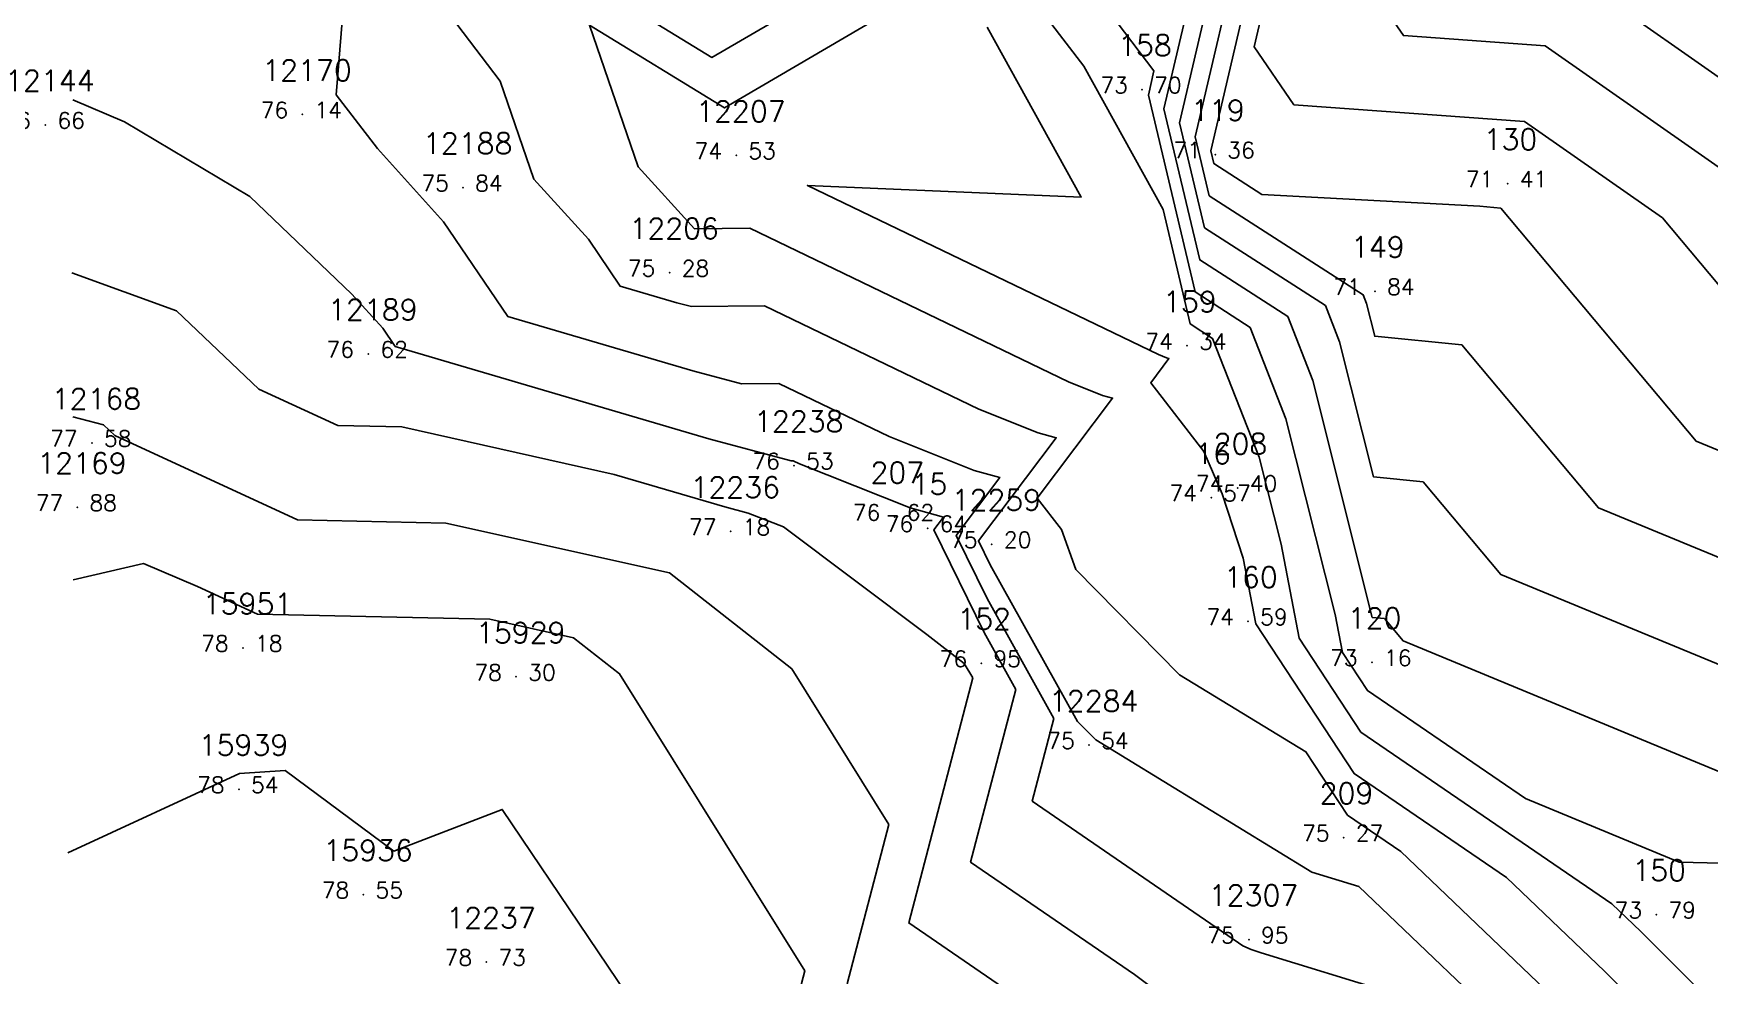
# Model space of a CAD drawing. Header units: millimetres. Extents: x 1412565 to 1412813, y 4931476 to 4931699.
# Drawn here: x 1412628.52 to 1412649.38, y 4931542 to 4931553.73 of the extents above; entities that cross this region are included whole.
import ezdxf
from ezdxf.enums import TextEntityAlignment as Align

# ---------------------------------------------------------------- set-up
doc = ezdxf.new("R2010")
doc.units = ezdxf.units.MM
for name, color, linetype in [('CIVIL', 50, 'Continuous'), ('CIVIL-DRAW', 80, 'Continuous'), ('CIVIL-NONAME', 130, 'Continuous'), ('CIVIL-TEXT', 240, 'Continuous'), ('CIVIL-Z', 50, 'Continuous'), ('Tcontours0', 7, 'Continuous'), ('Tcontours1', 7, 'Continuous'), ('Tcontours2', 7, 'Continuous')]:
    doc.layers.add(name, color=color, linetype=linetype)
doc.styles.add('CIVILCADMAIN', font='TXT.SHX')
doc.styles.get("Standard").update_dxf_attribs({"font": 'arial.ttf'})

# ---------------------------------------------------------------- blocks, each defined once
blk = doc.blocks.new('CIVIL-ZZ')
at = {"layer": 'CIVIL-DRAW'}
blk.add_point((0, 0), dxfattribs=at)
at = {"layer": 'CIVIL-NONAME'}
blk.add_attdef('NAME', text='', height=1.8, dxfattribs=at).set_placement((0, 2.1), align=Align.CENTER)
at = {"layer": 'CIVIL-TEXT', "flags": 8}
blk.add_attdef('TEXT', text='', height=2, dxfattribs=at).set_placement((0.2, -3.3), align=Align.CENTER)
at = {"layer": 'CIVIL-Z'}
blk.add_attdef('Z1', text='', height=1.6, dxfattribs=at).set_placement((-0.75, -0.225), align=Align.RIGHT)
blk.add_attdef('Z2', (0.75, -0.225), '', height=1.6, dxfattribs=at)

msp = doc.modelspace()

# ---------------------------------------------------------------- linework, layer by layer
at = {"layer": 'Tcontours0'}
for points, elevation in [([(1412629.04, 4931572.726), (1412631.472, 4931572.394), (1412631.992, 4931572.23), (1412632.495, 4931572.209), (1412634.284, 4931569.926), (1412634.725, 4931569.463), (1412639.701, 4931565.964), (1412638.938, 4931563.579), (1412639.103, 4931563.4), (1412639.122, 4931563.381), (1412639.158, 4931563.27), (1412641.121, 4931559.889), (1412641.693, 4931559.007), (1412641.727, 4931558.993), (1412641.978, 4931559.091), (1412642.063, 4931558.873), (1412643.708, 4931557.984), (1412645.053, 4931557.353), (1412645.065, 4931557.337), (1412645.053, 4931557.286), (1412646.933, 4931554.563), (1412647.596, 4931554.515), (1412650.041, 4931552.804)], 70), ([(1412639.274, 4931554.06), (1412637.123, 4931552.802), (1412635.441, 4931553.833), (1412636.05, 4931552.066), (1412636.75, 4931551.295), (1412637.439, 4931551.303), (1412641.406, 4931549.391), (1412641.826, 4931549.223), (1412641.953, 4931549.189), (1412641.015, 4931547.944), (1412641.317, 4931547.554), (1412641.496, 4931547.055), (1412642.785, 4931545.745), (1412644.358, 4931544.788), (1412644.875, 4931543.999), (1412645.54, 4931543.545), (1412647.617, 4931541.558)], 75)]:
    msp.add_lwpolyline(points, dxfattribs=dict(at, elevation=elevation))
at = {"layer": 'Tcontours1'}
for points, elevation in [([(1412629.012, 4931570.49), (1412630.708, 4931570.003), (1412632.835, 4931569.915), (1412633.158, 4931569.503), (1412634.333, 4931568.269), (1412637.388, 4931566.121), (1412636.919, 4931564.656), (1412638.586, 4931562.855), (1412638.599, 4931562.842), (1412638.956, 4931561.72), (1412640.1, 4931559.749), (1412640.894, 4931558.095), (1412641.394, 4931558.08), (1412643.694, 4931557), (1412644.323, 4931556.173), (1412643.713, 4931553.561), (1412644.21, 4931552.84), (1412647.081, 4931552.632), (1412648.797, 4931551.432), (1412650.43, 4931549.485)], 71), ([(1412640.317, 4931554.989), (1412641.597, 4931553.321), (1412642.583, 4931551.535), (1412642.92, 4931550.112), (1412643.198, 4931549.932), (1412643.777, 4931548.453), (1412644.049, 4931547.37), (1412644.275, 4931546.2), (1412645.041, 4931545.032), (1412648.168, 4931542.896), (1412648.529, 4931542.551), (1412650.093, 4931540.992)], 74), ([(1412643.581, 4931555.009), (1412642.981, 4931552.442), (1412643.155, 4931551.709), (1412645.07, 4931550.476), (1412645.113, 4931550.367), (1412645.215, 4931549.96), (1412646.3, 4931549.851), (1412647.999, 4931547.825), (1412650.485, 4931546.799)], 72), ([(1412632.368, 4931553.931), (1412632.29, 4931552.965), (1412632.803, 4931552.295), (1412633.628, 4931551.385), (1412634.425, 4931550.207), (1412636.728, 4931549.53), (1412637.333, 4931549.368), (1412637.799, 4931549.373), (1412639.173, 4931548.711), (1412640.23, 4931548.289), (1412640.549, 4931548.202), (1412640.006, 4931547.481), (1412640.391, 4931546.693), (1412641.223, 4931545.203), (1412640.953, 4931544.173), (1412643.52, 4931542.41), (1412643.575, 4931542.37), (1412643.676, 4931542.325), (1412643.801, 4931542.284), (1412645.426, 4931541.788)], 76), ([(1412642.839, 4931553.845), (1412642.592, 4931552.788), (1412643.037, 4931550.91), (1412644.134, 4931550.204), (1412644.445, 4931549.41), (1412645.185, 4931546.46), (1412645.335, 4931546.445), (1412645.569, 4931546.166), (1412649.499, 4931544.543)], 73), ([(1412629.002, 4931550.748), (1412630.305, 4931550.277), (1412631.328, 4931549.301), (1412632.31, 4931548.848), (1412633.106, 4931548.831), (1412635.75, 4931548.24), (1412637.128, 4931547.835), (1412637.419, 4931547.757), (1412637.856, 4931547.588), (1412639.642, 4931546.247), (1412640.106, 4931545.884), (1412640.215, 4931545.708), (1412639.417, 4931542.657), (1412640.928, 4931541.62)], 77), ([(1412629.017, 4931546.926), (1412629.894, 4931547.13), (1412630.566, 4931546.845), (1412631.31, 4931546.502), (1412634.201, 4931546.438), (1412635.245, 4931546.205), (1412635.817, 4931545.758), (1412638.121, 4931542.059), (1412637.881, 4931541.142)], 78)]:
    msp.add_lwpolyline(points, dxfattribs=dict(at, elevation=elevation))
at = {"layer": 'Tcontours2'}
for points, elevation in [([(1412629.04, 4931571.677), (1412629.992, 4931571.547), (1412631.35, 4931571.116), (1412632.665, 4931571.062), (1412633.721, 4931569.715), (1412634.529, 4931568.866), (1412638.545, 4931566.043), (1412637.929, 4931564.117), (1412638.844, 4931563.127), (1412638.861, 4931563.111), (1412639.057, 4931562.495), (1412640.899, 4931559.322), (1412641.284, 4931558.52), (1412641.526, 4931558.513), (1412644.373, 4931557.177), (1412644.694, 4931556.755), (1412644.383, 4931555.423), (1412645.572, 4931553.702), (1412647.338, 4931553.574), (1412651.146, 4931550.91)], 70.5), ([(1412629.001, 4931569.182), (1412630.672, 4931568.651), (1412631.38, 4931567.956), (1412632.225, 4931568.028), (1412633.074, 4931568.789), (1412634.137, 4931567.672), (1412636.231, 4931566.199), (1412635.91, 4931565.195), (1412638.327, 4931562.582), (1412638.337, 4931562.572), (1412638.855, 4931560.946), (1412639.301, 4931560.176), (1412640.504, 4931557.669), (1412641.262, 4931557.646), (1412643.014, 4931556.824), (1412643.952, 4931555.591), (1412643.176, 4931552.268), (1412643.214, 4931552.108), (1412643.81, 4931551.724), (1412646.525, 4931551.58), (1412646.783, 4931551.553), (1412649.215, 4931548.655), (1412650.977, 4931547.927)], 71.5), ([(1412629.006, 4931556.52), (1412630.561, 4931555.63), (1412631.582, 4931555.675), (1412633.012, 4931555.28), (1412633.821, 4931554.226), (1412633.79, 4931553.842), (1412634.332, 4931553.134), (1412634.752, 4931551.914), (1412635.43, 4931551.166), (1412635.824, 4931550.584), (1412636.528, 4931550.377), (1412636.713, 4931550.328), (1412637.619, 4931550.338), (1412640.29, 4931549.051), (1412641.028, 4931548.756), (1412641.251, 4931548.695), (1412640.283, 4931547.412), (1412640.428, 4931547.116), (1412641.518, 4931545.164), (1412641.743, 4931544.935), (1412642.13, 4931544.7), (1412644.431, 4931543.29), (1412645.018, 4931543.111), (1412647.161, 4931541.062)], 75.5), ([(1412635.417, 4931554.381), (1412636.966, 4931553.431), (1412638.213, 4931554.161), (1412637.309, 4931554.754), (1412636.464, 4931555.512), (1412635.417, 4931554.381)], 75.5), ([(1412643.21, 4931554.427), (1412642.787, 4931552.615), (1412643.096, 4931551.31), (1412644.602, 4931550.34), (1412644.779, 4931549.888), (1412645.2, 4931548.21), (1412645.817, 4931548.148), (1412646.784, 4931546.995), (1412649.992, 4931545.671)], 72.5), ([(1412641.827, 4931554.107), (1412642.468, 4931553.263), (1412642.398, 4931552.961), (1412642.979, 4931550.511), (1412643.666, 4931550.068), (1412644.111, 4931548.931), (1412644.722, 4931546.495), (1412644.814, 4931546.021), (1412645.124, 4931545.549), (1412647.09, 4931544.205), (1412649.006, 4931543.414), (1412650.742, 4931543.372)], 73.5), ([(1412640.392, 4931553.806), (1412641.56, 4931551.689), (1412638.156, 4931551.836), (1412642.523, 4931549.731), (1412642.625, 4931549.691), (1412642.655, 4931549.682), (1412642.428, 4931549.38), (1412643.089, 4931548.525), (1412643.316, 4931547.999), (1412643.578, 4931547.196), (1412643.737, 4931546.378), (1412644.958, 4931544.516), (1412646.854, 4931543.221), (1412648.073, 4931542.055), (1412649.351, 4931540.78)], 74.5), ([(1412629.015, 4931552.904), (1412629.655, 4931552.63), (1412631.215, 4931551.697), (1412632.485, 4931550.485), (1412632.872, 4931550.058), (1412633.026, 4931549.83), (1412636.928, 4931548.682), (1412637.953, 4931548.408), (1412637.979, 4931548.408), (1412638.057, 4931548.37), (1412639.432, 4931547.822), (1412639.847, 4931547.708), (1412639.728, 4931547.551), (1412640.353, 4931546.271), (1412640.748, 4931545.564), (1412640.185, 4931543.415), (1412642.224, 4931542.015), (1412642.822, 4931541.566)], 76.5), ([(1412629.015, 4931548.958), (1412629.396, 4931548.857), (1412629.537, 4931548.723), (1412631.81, 4931547.675), (1412633.654, 4931547.634), (1412636.437, 4931547.013), (1412637.961, 4931545.821), (1412639.168, 4931543.883), (1412638.649, 4931541.899)], 77.5), ([(1412628.949, 4931543.531), (1412631.086, 4931544.516), (1412631.655, 4931544.553), (1412633.01, 4931543.552), (1412634.358, 4931544.069), (1412636.506, 4931540.882)], 78.5)]:
    msp.add_lwpolyline(points, dxfattribs=dict(at, elevation=elevation))

# ---------------------------------------------------------------- block references
at = {"layer": 'CIVIL'}
ref = msp.add_blockref('CIVIL-ZZ', (1412642.32, 4931553.03, 73.7), dxfattribs=dict(at, xscale=0.2, yscale=0.2))
ref.add_attrib('Z2', '70', (1412642.47, 4931552.985), dxfattribs={"layer": 'CIVIL-Z', "height": 0.2, "style": 'CIVILCADMAIN'})
ref.add_attrib('Z1', '73', (1412641.8, 4931552.985), dxfattribs={"layer": 'CIVIL-Z', "height": 0.2, "style": 'CIVILCADMAIN'})
ref.add_attrib('NAME', '158', (1412642.02, 4931553.45), dxfattribs={"layer": 'CIVIL-NONAME', "height": 0.26, "style": 'CIVILCADMAIN'})
ref = msp.add_blockref('CIVIL-ZZ', (1412631.87, 4931552.72, 76.14), dxfattribs=dict(at, xscale=0.2, yscale=0.2))
ref.add_attrib('Z2', '14', (1412632.02, 4931552.675), dxfattribs={"layer": 'CIVIL-Z', "height": 0.2, "style": 'CIVILCADMAIN'})
ref.add_attrib('Z1', '76', (1412631.35, 4931552.675), dxfattribs={"layer": 'CIVIL-Z', "height": 0.2, "style": 'CIVILCADMAIN'})
ref.add_attrib('NAME', '12170', (1412631.37, 4931553.14), dxfattribs={"layer": 'CIVIL-NONAME', "height": 0.26, "style": 'CIVILCADMAIN'})
ref = msp.add_blockref('CIVIL-ZZ', (1412628.67, 4931552.59, 76.66), dxfattribs=dict(at, xscale=0.2, yscale=0.2))
ref.add_attrib('Z2', '66', (1412628.82, 4931552.545), dxfattribs={"layer": 'CIVIL-Z', "height": 0.2, "style": 'CIVILCADMAIN'})
ref.add_attrib('Z1', '76', (1412628.15, 4931552.545), dxfattribs={"layer": 'CIVIL-Z', "height": 0.2, "style": 'CIVILCADMAIN'})
ref.add_attrib('NAME', '12144', (1412628.17, 4931553.01), dxfattribs={"layer": 'CIVIL-NONAME', "height": 0.26, "style": 'CIVILCADMAIN'})
ref = msp.add_blockref('CIVIL-ZZ', (1412637.27, 4931552.21, 74.53), dxfattribs=dict(at, xscale=0.2, yscale=0.2))
ref.add_attrib('Z2', '53', (1412637.42, 4931552.165), dxfattribs={"layer": 'CIVIL-Z', "height": 0.2, "style": 'CIVILCADMAIN'})
ref.add_attrib('Z1', '74', (1412636.75, 4931552.165), dxfattribs={"layer": 'CIVIL-Z', "height": 0.2, "style": 'CIVILCADMAIN'})
ref.add_attrib('NAME', '12207', (1412636.77, 4931552.63), dxfattribs={"layer": 'CIVIL-NONAME', "height": 0.26, "style": 'CIVILCADMAIN'})
ref = msp.add_blockref('CIVIL-ZZ', (1412643.23, 4931552.22, 71.36), dxfattribs=dict(at, xscale=0.2, yscale=0.2))
ref.add_attrib('Z2', '36', (1412643.38, 4931552.175), dxfattribs={"layer": 'CIVIL-Z', "height": 0.2, "style": 'CIVILCADMAIN'})
ref.add_attrib('Z1', '71', (1412642.71, 4931552.175), dxfattribs={"layer": 'CIVIL-Z', "height": 0.2, "style": 'CIVILCADMAIN'})
ref.add_attrib('NAME', '119', (1412642.93, 4931552.64), dxfattribs={"layer": 'CIVIL-NONAME', "height": 0.26, "style": 'CIVILCADMAIN'})
ref = msp.add_blockref('CIVIL-ZZ', (1412633.87, 4931551.81, 75.84), dxfattribs=dict(at, xscale=0.2, yscale=0.2))
ref.add_attrib('Z2', '84', (1412634.02, 4931551.765), dxfattribs={"layer": 'CIVIL-Z', "height": 0.2, "style": 'CIVILCADMAIN'})
ref.add_attrib('Z1', '75', (1412633.35, 4931551.765), dxfattribs={"layer": 'CIVIL-Z', "height": 0.2, "style": 'CIVILCADMAIN'})
ref.add_attrib('NAME', '12188', (1412633.37, 4931552.23), dxfattribs={"layer": 'CIVIL-NONAME', "height": 0.26, "style": 'CIVILCADMAIN'})
ref = msp.add_blockref('CIVIL-ZZ', (1412646.87, 4931551.86, 71.41), dxfattribs=dict(at, xscale=0.2, yscale=0.2))
ref.add_attrib('Z2', '41', (1412647.02, 4931551.815), dxfattribs={"layer": 'CIVIL-Z', "height": 0.2, "style": 'CIVILCADMAIN'})
ref.add_attrib('Z1', '71', (1412646.35, 4931551.815), dxfattribs={"layer": 'CIVIL-Z', "height": 0.2, "style": 'CIVILCADMAIN'})
ref.add_attrib('NAME', '130', (1412646.57, 4931552.28), dxfattribs={"layer": 'CIVIL-NONAME', "height": 0.26, "style": 'CIVILCADMAIN'})
ref = msp.add_blockref('CIVIL-ZZ', (1412636.44, 4931550.75, 75.28), dxfattribs=dict(at, xscale=0.2, yscale=0.2))
ref.add_attrib('Z2', '28', (1412636.59, 4931550.705), dxfattribs={"layer": 'CIVIL-Z', "height": 0.2, "style": 'CIVILCADMAIN'})
ref.add_attrib('Z1', '75', (1412635.92, 4931550.705), dxfattribs={"layer": 'CIVIL-Z', "height": 0.2, "style": 'CIVILCADMAIN'})
ref.add_attrib('NAME', '12206', (1412635.94, 4931551.17), dxfattribs={"layer": 'CIVIL-NONAME', "height": 0.26, "style": 'CIVILCADMAIN'})
ref = msp.add_blockref('CIVIL-ZZ', (1412645.22, 4931550.52, 71.84), dxfattribs=dict(at, xscale=0.2, yscale=0.2))
ref.add_attrib('Z2', '84', (1412645.37, 4931550.475), dxfattribs={"layer": 'CIVIL-Z', "height": 0.2, "style": 'CIVILCADMAIN'})
ref.add_attrib('Z1', '71', (1412644.7, 4931550.475), dxfattribs={"layer": 'CIVIL-Z', "height": 0.2, "style": 'CIVILCADMAIN'})
ref.add_attrib('NAME', '149', (1412644.92, 4931550.94), dxfattribs={"layer": 'CIVIL-NONAME', "height": 0.26, "style": 'CIVILCADMAIN'})
ref = msp.add_blockref('CIVIL-ZZ', (1412632.69, 4931549.74, 76.62), dxfattribs=dict(at, xscale=0.2, yscale=0.2))
ref.add_attrib('Z2', '62', (1412632.84, 4931549.695), dxfattribs={"layer": 'CIVIL-Z', "height": 0.2, "style": 'CIVILCADMAIN'})
ref.add_attrib('Z1', '76', (1412632.17, 4931549.695), dxfattribs={"layer": 'CIVIL-Z', "height": 0.2, "style": 'CIVILCADMAIN'})
ref.add_attrib('NAME', '12189', (1412632.19, 4931550.16), dxfattribs={"layer": 'CIVIL-NONAME', "height": 0.26, "style": 'CIVILCADMAIN'})
ref = msp.add_blockref('CIVIL-ZZ', (1412642.88, 4931549.84, 74.34), dxfattribs=dict(at, xscale=0.2, yscale=0.2))
ref.add_attrib('Z2', '34', (1412643.03, 4931549.795), dxfattribs={"layer": 'CIVIL-Z', "height": 0.2, "style": 'CIVILCADMAIN'})
ref.add_attrib('Z1', '74', (1412642.36, 4931549.795), dxfattribs={"layer": 'CIVIL-Z', "height": 0.2, "style": 'CIVILCADMAIN'})
ref.add_attrib('NAME', '159', (1412642.58, 4931550.26), dxfattribs={"layer": 'CIVIL-NONAME', "height": 0.26, "style": 'CIVILCADMAIN'})
ref = msp.add_blockref('CIVIL-ZZ', (1412629.25, 4931548.63, 77.58), dxfattribs=dict(at, xscale=0.2, yscale=0.2))
ref.add_attrib('Z2', '58', (1412629.4, 4931548.585), dxfattribs={"layer": 'CIVIL-Z', "height": 0.2, "style": 'CIVILCADMAIN'})
ref.add_attrib('Z1', '77', (1412628.73, 4931548.585), dxfattribs={"layer": 'CIVIL-Z', "height": 0.2, "style": 'CIVILCADMAIN'})
ref.add_attrib('NAME', '12168', (1412628.75, 4931549.05), dxfattribs={"layer": 'CIVIL-NONAME', "height": 0.26, "style": 'CIVILCADMAIN'})
ref = msp.add_blockref('CIVIL-ZZ', (1412637.99, 4931548.35, 76.53), dxfattribs=dict(at, xscale=0.2, yscale=0.2))
ref.add_attrib('Z2', '53', (1412638.14, 4931548.305), dxfattribs={"layer": 'CIVIL-Z', "height": 0.2, "style": 'CIVILCADMAIN'})
ref.add_attrib('Z1', '76', (1412637.47, 4931548.305), dxfattribs={"layer": 'CIVIL-Z', "height": 0.2, "style": 'CIVILCADMAIN'})
ref.add_attrib('NAME', '12238', (1412637.49, 4931548.77), dxfattribs={"layer": 'CIVIL-NONAME', "height": 0.26, "style": 'CIVILCADMAIN'})
ref = msp.add_blockref('CIVIL-ZZ', (1412643.51, 4931548.07, 74.4), dxfattribs=dict(at, xscale=0.2, yscale=0.2))
ref.add_attrib('Z2', '40', (1412643.66, 4931548.025), dxfattribs={"layer": 'CIVIL-Z', "height": 0.2, "style": 'CIVILCADMAIN'})
ref.add_attrib('Z1', '74', (1412642.99, 4931548.025), dxfattribs={"layer": 'CIVIL-Z', "height": 0.2, "style": 'CIVILCADMAIN'})
ref.add_attrib('NAME', '208', (1412643.21, 4931548.49), dxfattribs={"layer": 'CIVIL-NONAME', "height": 0.26, "style": 'CIVILCADMAIN'})
ref = msp.add_blockref('CIVIL-ZZ', (1412643.18, 4931547.95, 74.57), dxfattribs=dict(at, xscale=0.2, yscale=0.2))
ref.add_attrib('Z2', '57', (1412643.33, 4931547.905), dxfattribs={"layer": 'CIVIL-Z', "height": 0.2, "style": 'CIVILCADMAIN'})
ref.add_attrib('Z1', '74', (1412642.66, 4931547.905), dxfattribs={"layer": 'CIVIL-Z', "height": 0.2, "style": 'CIVILCADMAIN'})
ref.add_attrib('NAME', '16', (1412642.98, 4931548.37), dxfattribs={"layer": 'CIVIL-NONAME', "height": 0.26, "style": 'CIVILCADMAIN'})
ref = msp.add_blockref('CIVIL-ZZ', (1412629.07, 4931547.83, 77.88), dxfattribs=dict(at, xscale=0.2, yscale=0.2))
ref.add_attrib('Z2', '88', (1412629.22, 4931547.785), dxfattribs={"layer": 'CIVIL-Z', "height": 0.2, "style": 'CIVILCADMAIN'})
ref.add_attrib('Z1', '77', (1412628.55, 4931547.785), dxfattribs={"layer": 'CIVIL-Z', "height": 0.2, "style": 'CIVILCADMAIN'})
ref.add_attrib('NAME', '12169', (1412628.57, 4931548.25), dxfattribs={"layer": 'CIVIL-NONAME', "height": 0.26, "style": 'CIVILCADMAIN'})
ref = msp.add_blockref('CIVIL-ZZ', (1412639.24, 4931547.71, 76.62), dxfattribs=dict(at, xscale=0.2, yscale=0.2))
ref.add_attrib('Z2', '62', (1412639.39, 4931547.665), dxfattribs={"layer": 'CIVIL-Z', "height": 0.2, "style": 'CIVILCADMAIN'})
ref.add_attrib('Z1', '76', (1412638.72, 4931547.665), dxfattribs={"layer": 'CIVIL-Z', "height": 0.2, "style": 'CIVILCADMAIN'})
ref.add_attrib('NAME', '207', (1412638.94, 4931548.13), dxfattribs={"layer": 'CIVIL-NONAME', "height": 0.26, "style": 'CIVILCADMAIN'})
ref = msp.add_blockref('CIVIL-ZZ', (1412637.2, 4931547.53, 77.18), dxfattribs=dict(at, xscale=0.2, yscale=0.2))
ref.add_attrib('Z2', '18', (1412637.35, 4931547.485), dxfattribs={"layer": 'CIVIL-Z', "height": 0.2, "style": 'CIVILCADMAIN'})
ref.add_attrib('Z1', '77', (1412636.68, 4931547.485), dxfattribs={"layer": 'CIVIL-Z', "height": 0.2, "style": 'CIVILCADMAIN'})
ref.add_attrib('NAME', '12236', (1412636.7, 4931547.95), dxfattribs={"layer": 'CIVIL-NONAME', "height": 0.26, "style": 'CIVILCADMAIN'})
ref = msp.add_blockref('CIVIL-ZZ', (1412639.65, 4931547.57, 76.64), dxfattribs=dict(at, xscale=0.2, yscale=0.2))
ref.add_attrib('Z2', '64', (1412639.8, 4931547.525), dxfattribs={"layer": 'CIVIL-Z', "height": 0.2, "style": 'CIVILCADMAIN'})
ref.add_attrib('Z1', '76', (1412639.13, 4931547.525), dxfattribs={"layer": 'CIVIL-Z', "height": 0.2, "style": 'CIVILCADMAIN'})
ref.add_attrib('NAME', '15', (1412639.45, 4931547.99), dxfattribs={"layer": 'CIVIL-NONAME', "height": 0.26, "style": 'CIVILCADMAIN'})
ref = msp.add_blockref('CIVIL-ZZ', (1412640.45, 4931547.37, 75.2), dxfattribs=dict(at, xscale=0.2, yscale=0.2))
ref.add_attrib('Z2', '20', (1412640.6, 4931547.325), dxfattribs={"layer": 'CIVIL-Z', "height": 0.2, "style": 'CIVILCADMAIN'})
ref.add_attrib('Z1', '75', (1412639.93, 4931547.325), dxfattribs={"layer": 'CIVIL-Z', "height": 0.2, "style": 'CIVILCADMAIN'})
ref.add_attrib('NAME', '12259', (1412639.95, 4931547.79), dxfattribs={"layer": 'CIVIL-NONAME', "height": 0.26, "style": 'CIVILCADMAIN'})
ref = msp.add_blockref('CIVIL-ZZ', (1412643.64, 4931546.41, 74.59), dxfattribs=dict(at, xscale=0.2, yscale=0.2))
ref.add_attrib('Z2', '59', (1412643.79, 4931546.365), dxfattribs={"layer": 'CIVIL-Z', "height": 0.2, "style": 'CIVILCADMAIN'})
ref.add_attrib('Z1', '74', (1412643.12, 4931546.365), dxfattribs={"layer": 'CIVIL-Z', "height": 0.2, "style": 'CIVILCADMAIN'})
ref.add_attrib('NAME', '160', (1412643.34, 4931546.83), dxfattribs={"layer": 'CIVIL-NONAME', "height": 0.26, "style": 'CIVILCADMAIN'})
ref = msp.add_blockref('CIVIL-ZZ', (1412631.13, 4931546.08, 78.18), dxfattribs=dict(at, xscale=0.2, yscale=0.2))
ref.add_attrib('Z2', '18', (1412631.28, 4931546.035), dxfattribs={"layer": 'CIVIL-Z', "height": 0.2, "style": 'CIVILCADMAIN'})
ref.add_attrib('Z1', '78', (1412630.61, 4931546.035), dxfattribs={"layer": 'CIVIL-Z', "height": 0.2, "style": 'CIVILCADMAIN'})
ref.add_attrib('NAME', '15951', (1412630.63, 4931546.5), dxfattribs={"layer": 'CIVIL-NONAME', "height": 0.26, "style": 'CIVILCADMAIN'})
ref = msp.add_blockref('CIVIL-ZZ', (1412640.32, 4931545.89, 76.95), dxfattribs=dict(at, xscale=0.2, yscale=0.2))
ref.add_attrib('Z2', '95', (1412640.47, 4931545.845), dxfattribs={"layer": 'CIVIL-Z', "height": 0.2, "style": 'CIVILCADMAIN'})
ref.add_attrib('Z1', '76', (1412639.8, 4931545.845), dxfattribs={"layer": 'CIVIL-Z', "height": 0.2, "style": 'CIVILCADMAIN'})
ref.add_attrib('NAME', '152', (1412640.02, 4931546.31), dxfattribs={"layer": 'CIVIL-NONAME', "height": 0.26, "style": 'CIVILCADMAIN'})
ref = msp.add_blockref('CIVIL-ZZ', (1412645.18, 4931545.9, 73.16), dxfattribs=dict(at, xscale=0.2, yscale=0.2))
ref.add_attrib('Z2', '16', (1412645.33, 4931545.855), dxfattribs={"layer": 'CIVIL-Z', "height": 0.2, "style": 'CIVILCADMAIN'})
ref.add_attrib('Z1', '73', (1412644.66, 4931545.855), dxfattribs={"layer": 'CIVIL-Z', "height": 0.2, "style": 'CIVILCADMAIN'})
ref.add_attrib('NAME', '120', (1412644.88, 4931546.32), dxfattribs={"layer": 'CIVIL-NONAME', "height": 0.26, "style": 'CIVILCADMAIN'})
ref = msp.add_blockref('CIVIL-ZZ', (1412634.53, 4931545.72, 78.3), dxfattribs=dict(at, xscale=0.2, yscale=0.2))
ref.add_attrib('Z2', '30', (1412634.68, 4931545.675), dxfattribs={"layer": 'CIVIL-Z', "height": 0.2, "style": 'CIVILCADMAIN'})
ref.add_attrib('Z1', '78', (1412634.01, 4931545.675), dxfattribs={"layer": 'CIVIL-Z', "height": 0.2, "style": 'CIVILCADMAIN'})
ref.add_attrib('NAME', '15929', (1412634.03, 4931546.14), dxfattribs={"layer": 'CIVIL-NONAME', "height": 0.26, "style": 'CIVILCADMAIN'})
ref = msp.add_blockref('CIVIL-ZZ', (1412641.66, 4931544.87, 75.54), dxfattribs=dict(at, xscale=0.2, yscale=0.2))
ref.add_attrib('Z2', '54', (1412641.81, 4931544.825), dxfattribs={"layer": 'CIVIL-Z', "height": 0.2, "style": 'CIVILCADMAIN'})
ref.add_attrib('Z1', '75', (1412641.14, 4931544.825), dxfattribs={"layer": 'CIVIL-Z', "height": 0.2, "style": 'CIVILCADMAIN'})
ref.add_attrib('NAME', '12284', (1412641.16, 4931545.29), dxfattribs={"layer": 'CIVIL-NONAME', "height": 0.26, "style": 'CIVILCADMAIN'})
ref = msp.add_blockref('CIVIL-ZZ', (1412631.08, 4931544.32, 78.54), dxfattribs=dict(at, xscale=0.2, yscale=0.2))
ref.add_attrib('Z2', '54', (1412631.23, 4931544.275), dxfattribs={"layer": 'CIVIL-Z', "height": 0.2, "style": 'CIVILCADMAIN'})
ref.add_attrib('Z1', '78', (1412630.56, 4931544.275), dxfattribs={"layer": 'CIVIL-Z', "height": 0.2, "style": 'CIVILCADMAIN'})
ref.add_attrib('NAME', '15939', (1412630.58, 4931544.74), dxfattribs={"layer": 'CIVIL-NONAME', "height": 0.26, "style": 'CIVILCADMAIN'})
ref = msp.add_blockref('CIVIL-ZZ', (1412644.83, 4931543.72, 75.27), dxfattribs=dict(at, xscale=0.2, yscale=0.2))
ref.add_attrib('Z2', '27', (1412644.98, 4931543.675), dxfattribs={"layer": 'CIVIL-Z', "height": 0.2, "style": 'CIVILCADMAIN'})
ref.add_attrib('Z1', '75', (1412644.31, 4931543.675), dxfattribs={"layer": 'CIVIL-Z', "height": 0.2, "style": 'CIVILCADMAIN'})
ref.add_attrib('NAME', '209', (1412644.53, 4931544.14), dxfattribs={"layer": 'CIVIL-NONAME', "height": 0.26, "style": 'CIVILCADMAIN'})
ref = msp.add_blockref('CIVIL-ZZ', (1412632.63, 4931543.01, 78.55), dxfattribs=dict(at, xscale=0.2, yscale=0.2))
ref.add_attrib('Z2', '55', (1412632.78, 4931542.965), dxfattribs={"layer": 'CIVIL-Z', "height": 0.2, "style": 'CIVILCADMAIN'})
ref.add_attrib('Z1', '78', (1412632.11, 4931542.965), dxfattribs={"layer": 'CIVIL-Z', "height": 0.2, "style": 'CIVILCADMAIN'})
ref.add_attrib('NAME', '15936', (1412632.13, 4931543.43), dxfattribs={"layer": 'CIVIL-NONAME', "height": 0.26, "style": 'CIVILCADMAIN'})
ref = msp.add_blockref('CIVIL-ZZ', (1412648.72, 4931542.76, 73.79), dxfattribs=dict(at, xscale=0.2, yscale=0.2))
ref.add_attrib('Z2', '79', (1412648.87, 4931542.715), dxfattribs={"layer": 'CIVIL-Z', "height": 0.2, "style": 'CIVILCADMAIN'})
ref.add_attrib('Z1', '73', (1412648.2, 4931542.715), dxfattribs={"layer": 'CIVIL-Z', "height": 0.2, "style": 'CIVILCADMAIN'})
ref.add_attrib('NAME', '150', (1412648.42, 4931543.18), dxfattribs={"layer": 'CIVIL-NONAME', "height": 0.26, "style": 'CIVILCADMAIN'})
ref = msp.add_blockref('CIVIL-ZZ', (1412643.65, 4931542.45, 75.95), dxfattribs=dict(at, xscale=0.2, yscale=0.2))
ref.add_attrib('Z2', '95', (1412643.8, 4931542.405), dxfattribs={"layer": 'CIVIL-Z', "height": 0.2, "style": 'CIVILCADMAIN'})
ref.add_attrib('Z1', '75', (1412643.13, 4931542.405), dxfattribs={"layer": 'CIVIL-Z', "height": 0.2, "style": 'CIVILCADMAIN'})
ref.add_attrib('NAME', '12307', (1412643.15, 4931542.87), dxfattribs={"layer": 'CIVIL-NONAME', "height": 0.26, "style": 'CIVILCADMAIN'})
ref = msp.add_blockref('CIVIL-ZZ', (1412634.16, 4931542.17, 78.73), dxfattribs=dict(at, xscale=0.2, yscale=0.2))
ref.add_attrib('Z2', '73', (1412634.31, 4931542.125), dxfattribs={"layer": 'CIVIL-Z', "height": 0.2, "style": 'CIVILCADMAIN'})
ref.add_attrib('Z1', '78', (1412633.64, 4931542.125), dxfattribs={"layer": 'CIVIL-Z', "height": 0.2, "style": 'CIVILCADMAIN'})
ref.add_attrib('NAME', '12237', (1412633.66, 4931542.59), dxfattribs={"layer": 'CIVIL-NONAME', "height": 0.26, "style": 'CIVILCADMAIN'})

doc.saveas('drawing.dxf')
